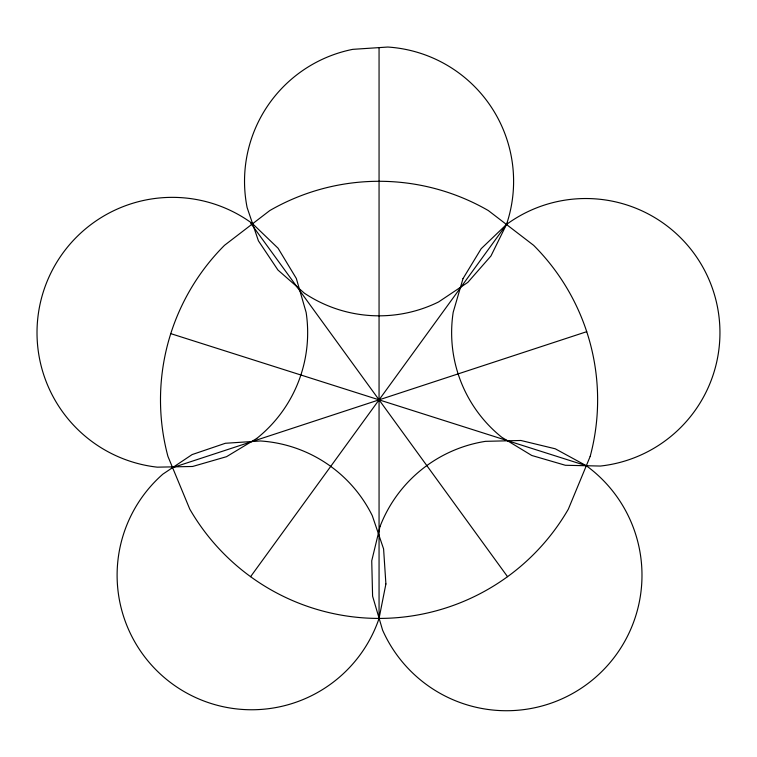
<?xml version="1.0" encoding="UTF-8"?>
<svg xmlns="http://www.w3.org/2000/svg" width="757" height="757" viewBox="0 0 757 757"><rect width="100%" height="100%" fill="white"/><g stroke="black" fill="none" stroke-linecap="round" stroke-linejoin="round"><path stroke-width="1.14" d="M250.595 576.673L507.531 223.031M171.394 468.025L586.722 331.68M170.77 333.638L587.356 466.066M250.595 223.031L507.531 576.673M379.058 47.615L379.058 617.598M385.9 583.969L379.058 618.422A134.538 134.538 0 0 1 176.949 687.119A134.538 134.538 0 0 1 162.897 474.109L192.098 454.588L225.349 443.28L260.389 440.971A134.538 134.538 0 0 1 372.283 515.668L383.591 548.92L385.9 583.969M380.052 526.437L371.734 560.814L372.595 596.185L382.588 630.117A135.512 135.512 0 0 0 591.567 680.685A135.512 135.512 0 0 0 586.325 465.735L555.26 448.797L520.882 440.479L485.511 441.34A135.512 135.512 0 0 0 380.052 526.437M463 278.633L453.197 312.253A134.159 134.159 0 0 0 501.806 437.3L531.736 455.468L565.365 465.271L600.377 466.047A134.159 134.159 0 0 0 710.832 284.074A134.159 134.159 0 0 0 506.48 224.479A134.538 134.538 0 0 0 387.811 47.038L352.762 49.347A134.538 134.538 0 0 0 247.123 207.588L258.421 240.84L277.942 270.031L304.361 293.177A134.538 134.538 0 0 0 438.615 301.929L467.807 282.399L490.952 255.989L506.48 224.479L481.178 248.693L463 278.633M590.176 456.424L568.346 509.139A218.565 218.565 0 0 1 189.78 509.139L167.94 456.424A218.565 218.565 0 0 1 224.517 245.306L269.776 210.569A218.565 218.565 0 0 1 488.341 210.569L533.609 245.306A218.565 218.565 0 0 1 590.176 456.424M256.784 438.417L226.542 456.679L192.6 466.482L157.286 467.164A135.323 135.323 0 0 1 46.328 283.336A135.323 135.323 0 0 1 252.611 223.741L278.074 248.23L296.328 278.472L306.131 312.414A135.323 135.323 0 0 1 256.784 438.417"/></g></svg>
